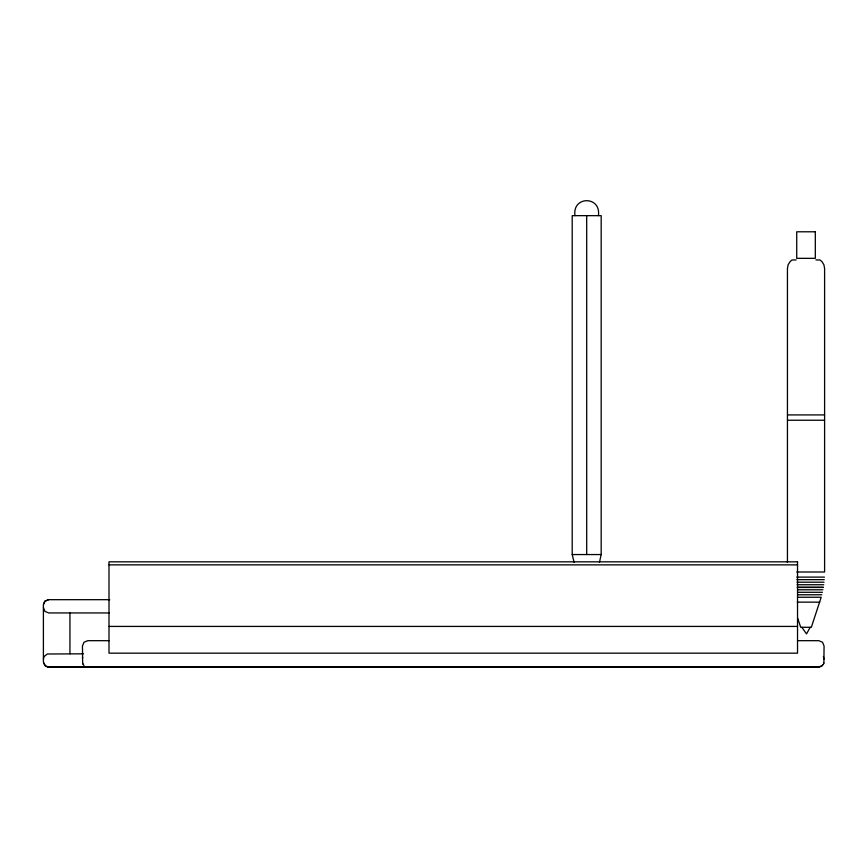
<?xml version="1.0" encoding="UTF-8"?>
<svg xmlns="http://www.w3.org/2000/svg" width="868" height="868" viewBox="0 0 868 868"><rect width="100%" height="100%" fill="white"/><g stroke="black" fill="none" stroke-linecap="round" stroke-linejoin="round"><path stroke-width="1.3" d="M574.985 215.655C572.045 195.723 601.34 195.723 598.399 215.655M43.4 604.985L44.952 601.123L48.706 599.56M43.4 659.127L44.116 656.479L47.339 654.005L83.502 653.821M82.46 658.486L82.644 657.109M823.884 663.152L824.068 645.987L822.517 642.233L818.763 640.682L797.529 640.682M599.452 562.475L601.177 554.554L601.177 215.655L572.207 215.655L572.207 554.554L574.095 562.312M797.779 618.483L800.708 627.282L811.33 627.282L821.193 597.249L798.43 597.249M43.584 603.607L44.952 601.231L48.706 599.68L109.737 599.68M823.352 664.432L823.884 663.033M810.202 627.282L806.524 633.911L801.837 627.282M823.352 664.313L821.41 666.385L818.763 667.091L48.293 667.091M822.517 665.409L818.763 666.96L87.766 666.96M781.07 667.025L48.706 667.21L44.952 665.647L43.4 661.785L43.4 604.887M796.13 259.955L792.028 259.955L790.119 261.583L788.133 264.762L787.439 268.451L787.439 562.518M815.92 259.955L820.01 259.955L821.92 261.583L823.906 264.762L824.6 268.451L824.6 572.001L796.726 572.001M787.439 414.915L824.6 414.915M787.439 420.231L824.6 420.231M572.207 554.554L601.177 554.554M108.999 564.862L797.529 564.862M796.802 577.111L824.459 577.111M796.889 579.661L824.296 579.661M797.008 582.2L824.058 582.2M797.16 584.739L823.743 584.739M797.345 587.267L823.374 587.267M797.366 587.462L823.331 587.462M797.562 589.784L822.929 589.784M797.822 592.291L822.419 592.291M798.115 594.775L821.833 594.775M797.291 602.142L819.707 602.142M109.249 612.949L48.706 612.949L44.952 611.398L43.4 607.643M108.999 626.425L797.529 626.425M108.999 640.682L87.766 640.682L84.012 642.244L82.46 645.9L82.644 663.152M48.706 667.091L46.058 666.385L43.584 663.163M83.165 664.313L84.012 665.539M823.352 656.479L824.068 659.137M82.644 663.033L83.165 664.432M586.692 215.655L586.692 554.554M69.939 612.949L69.939 653.821M815.312 231.789L796.726 231.789L796.726 258.339L815.312 258.339L815.312 231.789M797.529 561.835L108.999 561.835L108.999 653.17L797.529 653.17L797.529 561.835"/></g></svg>
